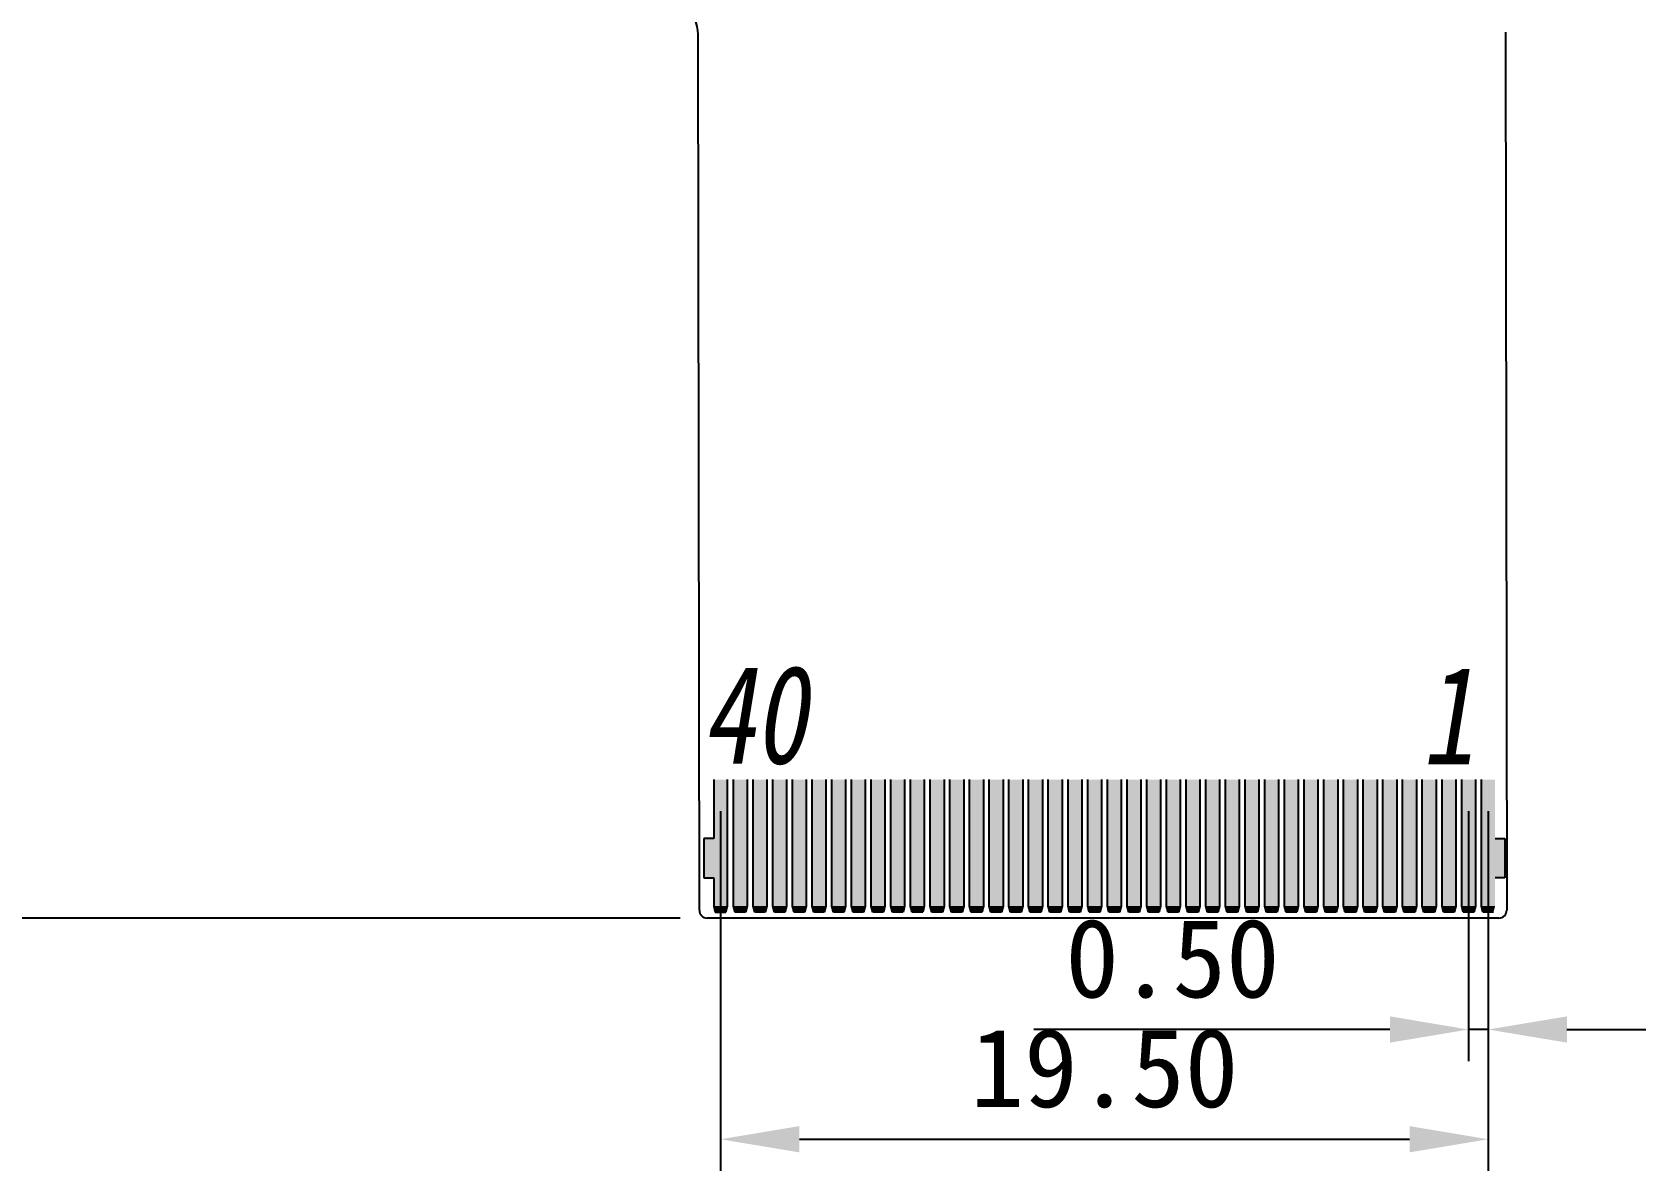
# Model space of a CAD drawing. Header units: millimetres. Extents: x 3346 to 4468, y 1053 to 1397.
# Drawn here: x 4298.43 to 4339.41, y 1179.66 to 1208.58 of the extents above; entities that cross this region are included whole.
import ezdxf
from ezdxf.enums import TextEntityAlignment as Align

# ---------------------------------------------------------------- set-up
doc = ezdxf.new("R2010")
doc.units = ezdxf.units.MM
doc.layers.add('BL', color=7, linetype='Continuous')
doc.layers.add('L1', color=2, linetype='Continuous')
doc.styles.add('宋', font='')
doc.styles.add('宋体', font='')
doc.styles.get('宋').set_extended_font_data('SimSun')
doc.styles.get('宋体').set_extended_font_data('SimSun')
doc.dimstyles.new('zengy', dxfattribs={"dimscale": 4, "dimtxt": 0.5, "dimasz": 0.5, "dimexe": 0.2, "dimexo": 0.2, "dimgap": 0.2, "dimtad": 1, "dimzin": 0, "dimdsep": 46, "dimtxsty": '宋体', "dimcen": 0.141421, "dimadec": 3, "dimazin": 0, "dimtfac": 1, "dimtmove": 0, "dimatfit": 3, "dimfxl": 0.2, "dimtolj": 1, "dimtzin": 0, "dimarcsym": 0})

# ---------------------------------------------------------------- blocks, each defined once
blk = doc.blocks.new('ROUND_3')
blk.add_lwpolyline([(0, 0, 1), (0, 0, 1)], format="xyb", close=True)
blk = doc.blocks.new('*D106')
at = {"layer": 'BL', "color": 0, "lineweight": -2, "ltscale": 5, "transparency": 16777216}
for p, q in [((4315.911, 1188.795), (4315.911, 1179.656)), ((4335.411, 1188.795), (4335.411, 1179.656)), ((4317.911, 1180.456), (4333.411, 1180.456))]:
    blk.add_line(p, q, dxfattribs=at)
at = {"layer": 'BL', "color": 0, "ltscale": 5, "transparency": 16777216}
for points in [[(4317.911, 1180.79), (4317.911, 1180.123), (4315.911, 1180.456)], [(4333.411, 1180.79), (4333.411, 1180.123), (4335.411, 1180.456)]]:
    blk.add_solid(points, dxfattribs=at)
at = {"layer": 'Defpoints', "color": 0, "ltscale": 5, "transparency": 16777216}
for p in [(4315.911, 1189.595), (4335.411, 1189.595), (4335.411, 1180.456)]:
    blk.add_point(p, dxfattribs=at)
at = {"layer": 'BL', "color": 0, "ltscale": 5, "transparency": 16777216, "insert": (4325.661, 1182.256), "char_height": 2, "attachment_point": 5, "style": '宋体'}
blk.add_mtext('\\A1;19.50', dxfattribs=at)
blk = doc.blocks.new('*D107')
at = {"layer": 'BL', "color": 0, "lineweight": -2, "ltscale": 5, "transparency": 16777216}
for p, q in [((4334.911, 1188.795), (4334.911, 1182.444)), ((4335.411, 1188.795), (4335.411, 1182.444)), ((4332.911, 1183.244), (4323.87, 1183.244)), ((4335.411, 1183.244), (4334.911, 1183.244)), ((4337.411, 1183.244), (4339.411, 1183.244))]:
    blk.add_line(p, q, dxfattribs=at)
at = {"layer": 'BL', "color": 0, "ltscale": 5, "transparency": 16777216}
for points in [[(4332.911, 1183.578), (4332.911, 1182.911), (4334.911, 1183.244)], [(4337.411, 1183.578), (4337.411, 1182.911), (4335.411, 1183.244)]]:
    blk.add_solid(points, dxfattribs=at)
at = {"layer": 'Defpoints', "color": 0, "ltscale": 5, "transparency": 16777216}
for p in [(4334.911, 1189.595), (4335.411, 1189.595), (4334.911, 1183.244)]:
    blk.add_point(p, dxfattribs=at)
at = {"layer": 'BL', "color": 0, "ltscale": 5, "transparency": 16777216, "insert": (4327.39, 1185.044), "char_height": 2, "attachment_point": 5, "style": '宋体'}
blk.add_mtext('\\A1;0.50', dxfattribs=at)
blk = doc.blocks.new('*D146')
at = {"layer": 'BL', "color": 0, "lineweight": -2, "ltscale": 5, "transparency": 16777216}
for p, q in [((4312.283, 1223.083), (4264.862, 1223.083)), ((4265.662, 1188.077), (4265.662, 1221.083)), ((4314.887, 1186.077), (4264.862, 1186.077))]:
    blk.add_line(p, q, dxfattribs=at)
at = {"layer": 'BL', "color": 0, "ltscale": 5, "transparency": 16777216}
for points in [[(4265.329, 1221.083), (4265.995, 1221.083), (4265.662, 1223.083)], [(4265.329, 1188.077), (4265.995, 1188.077), (4265.662, 1186.077)]]:
    blk.add_solid(points, dxfattribs=at)
at = {"layer": 'Defpoints', "color": 0, "ltscale": 5, "transparency": 16777216}
for p in [(4265.662, 1223.083), (4313.083, 1223.083), (4315.687, 1186.077)]:
    blk.add_point(p, dxfattribs=at)
at = {"layer": 'BL', "color": 0, "ltscale": 5, "transparency": 16777216, "insert": (4263.784, 1204.58), "char_height": 2, "attachment_point": 5, "rotation": 90, "style": '宋体'}
blk.add_mtext('\\A1;37.00%%P0.5', dxfattribs=at)

msp = doc.modelspace()

# ---------------------------------------------------------------- linework, layer by layer
at = {"color": 30}
for p, q in [((4315.3715, 1186.2774), (4315.3374, 1208.5253)), ((4335.8474, 1208.5823), (4335.8816, 1186.278)), ((4335.6816, 1186.0774), (4315.5715, 1186.0774))]:
    msp.add_line(p, q, dxfattribs=at)
for centre, radius, start, end in [((4314.3374, 1208.5225), 1, 0.15928, 90.15928), ((4315.5715, 1186.2774), 0.2, 180.15928, 270), ((4335.6816, 1186.2774), 0.2, 270, 0.15928)]:
    msp.add_arc(centre, radius, start, end, dxfattribs=at)
at = {"layer": 'L1'}
for points in [[(4315.7358, 1189.5948), (4315.7358, 1188.0993)], [(4316.0858, 1186.3792), (4316.0858, 1189.5948)], [(4316.2359, 1186.3792), (4316.2359, 1189.5948)], [(4316.5859, 1189.5948), (4316.5859, 1186.3792)], [(4316.7358, 1186.3792), (4316.7358, 1189.5948)], [(4317.0858, 1189.5948), (4317.0858, 1186.3792)], [(4317.2359, 1186.3792), (4317.2359, 1189.5948)], [(4317.5859, 1189.5948), (4317.5859, 1186.3792)], [(4317.7358, 1186.3792), (4317.7358, 1189.5948)], [(4318.0858, 1189.5948), (4318.0858, 1186.3792)], [(4318.2359, 1186.3792), (4318.2359, 1189.5948)], [(4318.5859, 1189.5948), (4318.5859, 1186.3792)], [(4318.7358, 1186.3792), (4318.7358, 1189.5948)], [(4319.0858, 1189.5948), (4319.0858, 1186.3792)], [(4319.2359, 1186.3792), (4319.2359, 1189.5948)], [(4319.5859, 1189.5948), (4319.5859, 1186.3792)], [(4319.7358, 1186.3792), (4319.7358, 1189.5948)], [(4320.0858, 1189.5948), (4320.0858, 1186.3792)], [(4320.2359, 1186.3792), (4320.2359, 1189.5948)], [(4320.5859, 1189.5948), (4320.5859, 1186.3792)], [(4320.7358, 1186.3792), (4320.7358, 1189.5948)], [(4321.0858, 1189.5948), (4321.0858, 1186.3792)], [(4321.2359, 1186.3792), (4321.2359, 1189.5948)], [(4321.5859, 1189.5948), (4321.5859, 1186.3792)], [(4321.7358, 1186.3792), (4321.7358, 1189.5948)], [(4322.0858, 1189.5948), (4322.0858, 1186.3792)], [(4322.2359, 1186.3792), (4322.2359, 1189.5948)], [(4322.5859, 1189.5948), (4322.5859, 1186.3792)], [(4322.7358, 1186.3792), (4322.7358, 1189.5948)], [(4323.0858, 1189.5948), (4323.0858, 1186.3792)], [(4323.2359, 1186.3792), (4323.2359, 1189.5948)], [(4323.5859, 1189.5948), (4323.5859, 1186.3792)], [(4323.7358, 1186.3792), (4323.7358, 1189.5948)], [(4324.0858, 1189.5948), (4324.0858, 1186.3792)], [(4324.2359, 1186.3792), (4324.2359, 1189.5948)], [(4324.5859, 1189.5948), (4324.5859, 1186.3792)], [(4324.7358, 1186.3792), (4324.7358, 1189.5948)], [(4325.0858, 1189.5948), (4325.0858, 1186.3792)], [(4325.2359, 1186.3792), (4325.2359, 1189.5948)], [(4325.5859, 1189.5948), (4325.5859, 1186.3792)], [(4325.7358, 1186.3792), (4325.7358, 1189.5948)], [(4326.0858, 1189.5948), (4326.0858, 1186.3792)], [(4326.2359, 1186.3792), (4326.2359, 1189.5948)], [(4326.5859, 1189.5948), (4326.5859, 1186.3792)], [(4326.7358, 1186.3792), (4326.7358, 1189.5948)], [(4327.0858, 1189.5948), (4327.0858, 1186.3792)], [(4327.2359, 1186.3792), (4327.2359, 1189.5948)], [(4327.5859, 1189.5948), (4327.5859, 1186.3792)], [(4327.7358, 1186.3792), (4327.7358, 1189.5948)], [(4328.0858, 1189.5948), (4328.0858, 1186.3792)], [(4328.2359, 1186.3792), (4328.2359, 1189.5948)], [(4328.5859, 1189.5948), (4328.5859, 1186.3792)], [(4328.7358, 1186.3792), (4328.7358, 1189.5948)], [(4329.0858, 1189.5948), (4329.0858, 1186.3792)], [(4329.2359, 1186.3792), (4329.2359, 1189.5948)], [(4329.5859, 1189.5948), (4329.5859, 1186.3792)], [(4329.7358, 1186.3792), (4329.7358, 1189.5948)], [(4330.0858, 1189.5948), (4330.0858, 1186.3792)], [(4330.2359, 1186.3792), (4330.2359, 1189.5948)], [(4330.5859, 1189.5948), (4330.5859, 1186.3792)], [(4330.7358, 1186.3792), (4330.7358, 1189.5948)], [(4331.0858, 1189.5948), (4331.0858, 1186.3792)], [(4331.2359, 1186.3792), (4331.2359, 1189.5948)], [(4331.5859, 1189.5948), (4331.5859, 1186.3792)], [(4331.7358, 1186.3792), (4331.7358, 1189.5948)], [(4332.0858, 1189.5948), (4332.0858, 1186.3792)], [(4332.2359, 1186.3792), (4332.2359, 1189.5948)], [(4332.5859, 1189.5948), (4332.5859, 1186.3792)], [(4332.7358, 1186.3792), (4332.7358, 1189.5948)], [(4333.0858, 1189.5948), (4333.0858, 1186.3792)], [(4333.2359, 1186.3792), (4333.2359, 1189.5948)], [(4333.5859, 1189.5948), (4333.5859, 1186.3792)], [(4333.7358, 1186.3792), (4333.7358, 1189.5948)], [(4334.0858, 1189.5948), (4334.0858, 1186.3792)], [(4334.2359, 1186.3792), (4334.2359, 1189.5948)], [(4334.5859, 1189.5948), (4334.5859, 1186.3792)], [(4334.736, 1186.3792), (4334.736, 1189.5948)], [(4335.0858, 1189.5948), (4335.0858, 1186.3792)], [(4335.2359, 1186.3792), (4335.2359, 1189.5948)], [(4315.7358, 1188.0993), (4315.4859, 1188.0993)], [(4315.4859, 1188.0993), (4315.4859, 1187.0993)], [(4335.5859, 1188.0993), (4335.8358, 1188.0993)], [(4335.8358, 1188.0993), (4335.8358, 1187.0993)], [(4315.4859, 1187.0993), (4315.7358, 1187.0993)], [(4315.7358, 1187.0993), (4315.7358, 1186.3792)], [(4335.8358, 1187.0993), (4335.5859, 1187.0993)], [(4315.7358, 1186.3792), (4315.7767, 1186.2276)], [(4315.7767, 1186.2276), (4316.0449, 1186.2276)], [(4316.0449, 1186.2276), (4316.0858, 1186.3792)], [(4316.2768, 1186.2276), (4316.2359, 1186.3792)], [(4316.5451, 1186.2276), (4316.2768, 1186.2276)], [(4316.5859, 1186.3792), (4316.5451, 1186.2276)], [(4316.7767, 1186.2276), (4316.7358, 1186.3792)], [(4317.0449, 1186.2276), (4316.7767, 1186.2276)], [(4317.0858, 1186.3792), (4317.0449, 1186.2276)], [(4317.2768, 1186.2276), (4317.2359, 1186.3792)], [(4317.545, 1186.2276), (4317.2768, 1186.2276)], [(4317.5859, 1186.3792), (4317.545, 1186.2276)], [(4317.7767, 1186.2276), (4317.7358, 1186.3792)], [(4318.0449, 1186.2276), (4317.7767, 1186.2276)], [(4318.0858, 1186.3792), (4318.0449, 1186.2276)], [(4318.2768, 1186.2276), (4318.2359, 1186.3792)], [(4318.545, 1186.2276), (4318.2768, 1186.2276)], [(4318.5859, 1186.3792), (4318.545, 1186.2276)], [(4318.7767, 1186.2276), (4318.7358, 1186.3792)], [(4319.0449, 1186.2276), (4318.7767, 1186.2276)], [(4319.0858, 1186.3792), (4319.0449, 1186.2276)], [(4319.2768, 1186.2276), (4319.2359, 1186.3792)], [(4319.545, 1186.2276), (4319.2768, 1186.2276)], [(4319.5859, 1186.3792), (4319.545, 1186.2276)], [(4319.7767, 1186.2276), (4319.7358, 1186.3792)], [(4320.0449, 1186.2276), (4319.7767, 1186.2276)], [(4320.0858, 1186.3792), (4320.0449, 1186.2276)], [(4320.2768, 1186.2276), (4320.2359, 1186.3792)], [(4320.545, 1186.2276), (4320.2768, 1186.2276)], [(4320.5859, 1186.3792), (4320.545, 1186.2276)], [(4320.7767, 1186.2276), (4320.7358, 1186.3792)], [(4321.0449, 1186.2276), (4320.7767, 1186.2276)], [(4321.0858, 1186.3792), (4321.0449, 1186.2276)], [(4321.2768, 1186.2276), (4321.2359, 1186.3792)], [(4321.545, 1186.2276), (4321.2768, 1186.2276)], [(4321.5859, 1186.3792), (4321.545, 1186.2276)], [(4321.7767, 1186.2276), (4321.7358, 1186.3792)], [(4322.0452, 1186.2276), (4321.7767, 1186.2276)], [(4322.0858, 1186.3792), (4322.0452, 1186.2276)], [(4322.2768, 1186.2276), (4322.2359, 1186.3792)], [(4322.545, 1186.2276), (4322.2768, 1186.2276)], [(4322.5859, 1186.3792), (4322.545, 1186.2276)], [(4322.7767, 1186.2276), (4322.7358, 1186.3792)], [(4323.0452, 1186.2276), (4322.7767, 1186.2276)], [(4323.0858, 1186.3792), (4323.0452, 1186.2276)], [(4323.2768, 1186.2276), (4323.2359, 1186.3792)], [(4323.545, 1186.2276), (4323.2768, 1186.2276)], [(4323.5859, 1186.3792), (4323.545, 1186.2276)], [(4323.7767, 1186.2276), (4323.7358, 1186.3792)], [(4324.0452, 1186.2276), (4323.7767, 1186.2276)], [(4324.0858, 1186.3792), (4324.0452, 1186.2276)], [(4324.2768, 1186.2276), (4324.2359, 1186.3792)], [(4324.545, 1186.2276), (4324.2768, 1186.2276)], [(4324.5859, 1186.3792), (4324.545, 1186.2276)], [(4324.7767, 1186.2276), (4324.7358, 1186.3792)], [(4325.0452, 1186.2276), (4324.7767, 1186.2276)], [(4325.0858, 1186.3792), (4325.0452, 1186.2276)], [(4325.2768, 1186.2276), (4325.2359, 1186.3792)], [(4325.545, 1186.2276), (4325.2768, 1186.2276)], [(4325.5859, 1186.3792), (4325.545, 1186.2276)], [(4325.7767, 1186.2276), (4325.7358, 1186.3792)], [(4326.0452, 1186.2276), (4325.7767, 1186.2276)], [(4326.0858, 1186.3792), (4326.0452, 1186.2276)], [(4326.2768, 1186.2276), (4326.2359, 1186.3792)], [(4326.545, 1186.2276), (4326.2768, 1186.2276)], [(4326.5859, 1186.3792), (4326.545, 1186.2276)], [(4326.7767, 1186.2276), (4326.7358, 1186.3792)], [(4327.0452, 1186.2276), (4326.7767, 1186.2276)], [(4327.0858, 1186.3792), (4327.0452, 1186.2276)], [(4327.2768, 1186.2276), (4327.2359, 1186.3792)], [(4327.545, 1186.2276), (4327.2768, 1186.2276)], [(4327.5859, 1186.3792), (4327.545, 1186.2276)], [(4327.7767, 1186.2276), (4327.7358, 1186.3792)], [(4328.0452, 1186.2276), (4327.7767, 1186.2276)], [(4328.0858, 1186.3792), (4328.0452, 1186.2276)], [(4328.2768, 1186.2276), (4328.2359, 1186.3792)], [(4328.545, 1186.2276), (4328.2768, 1186.2276)], [(4328.5859, 1186.3792), (4328.545, 1186.2276)], [(4328.7767, 1186.2276), (4328.7358, 1186.3792)], [(4329.0452, 1186.2276), (4328.7767, 1186.2276)], [(4329.0858, 1186.3792), (4329.0452, 1186.2276)], [(4329.2768, 1186.2276), (4329.2359, 1186.3792)], [(4329.545, 1186.2276), (4329.2768, 1186.2276)], [(4329.5859, 1186.3792), (4329.545, 1186.2276)], [(4329.7767, 1186.2276), (4329.7358, 1186.3792)], [(4330.0452, 1186.2276), (4329.7767, 1186.2276)], [(4330.0858, 1186.3792), (4330.0452, 1186.2276)], [(4330.2768, 1186.2276), (4330.2359, 1186.3792)], [(4330.545, 1186.2276), (4330.2768, 1186.2276)], [(4330.5859, 1186.3792), (4330.545, 1186.2276)], [(4330.7767, 1186.2276), (4330.7358, 1186.3792)], [(4331.0451, 1186.2276), (4330.7767, 1186.2276)], [(4331.0858, 1186.3792), (4331.0451, 1186.2276)], [(4331.2768, 1186.2276), (4331.2359, 1186.3792)], [(4331.545, 1186.2276), (4331.2768, 1186.2276)], [(4331.5859, 1186.3792), (4331.545, 1186.2276)], [(4331.7767, 1186.2276), (4331.7358, 1186.3792)], [(4332.0451, 1186.2276), (4331.7767, 1186.2276)], [(4332.0858, 1186.3792), (4332.0451, 1186.2276)], [(4332.2768, 1186.2276), (4332.2359, 1186.3792)], [(4332.545, 1186.2276), (4332.2768, 1186.2276)], [(4332.5859, 1186.3792), (4332.545, 1186.2276)], [(4332.7767, 1186.2276), (4332.7358, 1186.3792)], [(4333.0451, 1186.2276), (4332.7767, 1186.2276)], [(4333.0858, 1186.3792), (4333.0451, 1186.2276)], [(4333.2768, 1186.2276), (4333.2359, 1186.3792)], [(4333.545, 1186.2276), (4333.2768, 1186.2276)], [(4333.5859, 1186.3792), (4333.545, 1186.2276)], [(4333.7767, 1186.2276), (4333.7358, 1186.3792)], [(4334.0451, 1186.2276), (4333.7767, 1186.2276)], [(4334.0858, 1186.3792), (4334.0451, 1186.2276)], [(4334.2768, 1186.2276), (4334.2359, 1186.3792)], [(4334.545, 1186.2276), (4334.2768, 1186.2276)], [(4334.5859, 1186.3792), (4334.545, 1186.2276)], [(4334.7767, 1186.2276), (4334.736, 1186.3792)], [(4335.0451, 1186.2276), (4334.7767, 1186.2276)], [(4335.0858, 1186.3792), (4335.0451, 1186.2276)], [(4335.2768, 1186.2276), (4335.2359, 1186.3792)], [(4335.545, 1186.2276), (4335.2768, 1186.2276)]]:
    msp.add_lwpolyline(points, dxfattribs=at)
for points in [[(4315.7361, 1188.0993), (4315.7361, 1189.5948), (4316.0858, 1188.0993), (4316.0858, 1189.5948)], [(4316.2359, 1186.3792), (4316.236, 1189.5948), (4316.5859, 1186.3792), (4316.5859, 1189.5948)], [(4316.7361, 1186.3792), (4316.7361, 1189.5948), (4317.0858, 1186.3792), (4317.0858, 1189.5948)], [(4317.2359, 1186.3792), (4317.2359, 1189.5948), (4317.5859, 1186.3792), (4317.5859, 1189.5948)], [(4317.7361, 1186.3792), (4317.7361, 1189.5948), (4318.0858, 1186.3792), (4318.0858, 1189.5948)], [(4318.2359, 1186.3792), (4318.2359, 1189.5948), (4318.5859, 1186.3792), (4318.5859, 1189.5948)], [(4318.7361, 1186.3792), (4318.7361, 1189.5948), (4319.0858, 1186.3792), (4319.0858, 1189.5948)], [(4319.2359, 1186.3792), (4319.2359, 1189.5948), (4319.5859, 1186.3792), (4319.5859, 1189.5948)], [(4319.7361, 1186.3792), (4319.7361, 1189.5948), (4320.0858, 1186.3792), (4320.0858, 1189.5948)], [(4320.2359, 1186.3792), (4320.2359, 1189.5948), (4320.5859, 1186.3792), (4320.5859, 1189.5948)], [(4320.7361, 1186.3792), (4320.7361, 1189.5948), (4321.0858, 1186.3792), (4321.0858, 1189.5948)], [(4321.2359, 1186.3792), (4321.2359, 1189.5948), (4321.5859, 1186.3792), (4321.5859, 1189.5948)], [(4321.736, 1186.3792), (4321.7361, 1189.5948), (4322.0858, 1186.3792), (4322.0858, 1189.5948)], [(4322.2359, 1186.3792), (4322.2359, 1189.5948), (4322.5859, 1186.3792), (4322.5859, 1189.5948)], [(4322.736, 1186.3792), (4322.7361, 1189.5948), (4323.0858, 1186.3792), (4323.0858, 1189.5948)], [(4323.2359, 1186.3792), (4323.2359, 1189.5948), (4323.5859, 1186.3792), (4323.5859, 1189.5948)], [(4323.736, 1186.3792), (4323.7361, 1189.5948), (4324.0858, 1186.3792), (4324.0858, 1189.5948)], [(4324.2359, 1186.3792), (4324.2359, 1189.5948), (4324.5859, 1186.3792), (4324.5859, 1189.5948)], [(4324.736, 1186.3792), (4324.7361, 1189.5948), (4325.0858, 1186.3792), (4325.0858, 1189.5948)], [(4325.2359, 1186.3792), (4325.2359, 1189.5948), (4325.5859, 1186.3792), (4325.5859, 1189.5948)], [(4325.736, 1186.3792), (4325.7361, 1189.5948), (4326.0858, 1186.3792), (4326.0858, 1189.5948)], [(4326.2359, 1186.3792), (4326.2359, 1189.5948), (4326.5859, 1186.3792), (4326.5859, 1189.5948)], [(4326.736, 1186.3792), (4326.7361, 1189.5948), (4327.0858, 1186.3792), (4327.0858, 1189.5948)], [(4327.2359, 1186.3792), (4327.2359, 1189.5948), (4327.5859, 1186.3792), (4327.5859, 1189.5948)], [(4327.736, 1186.3792), (4327.7361, 1189.5948), (4328.0858, 1186.3792), (4328.0858, 1189.5948)], [(4328.2359, 1186.3792), (4328.2359, 1189.5948), (4328.5859, 1186.3792), (4328.5859, 1189.5948)], [(4328.736, 1186.3792), (4328.7361, 1189.5948), (4329.0858, 1186.3792), (4329.0858, 1189.5948)], [(4329.2359, 1186.3792), (4329.2359, 1189.5948), (4329.5859, 1186.3792), (4329.5859, 1189.5948)], [(4329.736, 1186.3792), (4329.7361, 1189.5948), (4330.0858, 1186.3792), (4330.0858, 1189.5948)], [(4330.2359, 1186.3792), (4330.2359, 1189.5948), (4330.5859, 1186.3792), (4330.5859, 1189.5948)], [(4330.736, 1186.3792), (4330.736, 1189.5948), (4331.0858, 1186.3792), (4331.0858, 1189.5948)], [(4331.2359, 1186.3792), (4331.2359, 1189.5948), (4331.5859, 1186.3792), (4331.5859, 1189.5948)], [(4331.736, 1186.3792), (4331.736, 1189.5948), (4332.0858, 1186.3792), (4332.0858, 1189.5948)], [(4332.2359, 1186.3792), (4332.2359, 1189.5948), (4332.5859, 1186.3792), (4332.5859, 1189.5948)], [(4332.736, 1186.3792), (4332.736, 1189.5948), (4333.0858, 1186.3792), (4333.0858, 1189.5948)], [(4333.2359, 1186.3792), (4333.2359, 1189.5948), (4333.5859, 1186.3792), (4333.5859, 1189.5948)], [(4333.736, 1186.3792), (4333.736, 1189.5948), (4334.0858, 1186.3792), (4334.0858, 1189.5948)], [(4334.2359, 1186.3792), (4334.2359, 1189.5948), (4334.5859, 1186.3792), (4334.5859, 1189.5948)], [(4334.736, 1186.3792), (4334.736, 1189.5948), (4335.0858, 1186.3792), (4335.0858, 1189.5948)], [(4335.2359, 1188.099), (4335.2359, 1189.5948), (4335.5859, 1188.099), (4335.5859, 1189.5948)], [(4315.4859, 1187.0993), (4315.4859, 1188.099), (4316.0858, 1187.0993), (4316.0858, 1188.099)], [(4315.7358, 1188.099), (4315.7361, 1188.0993), (4316.0858, 1188.099), (4316.0858, 1188.0993)], [(4335.2359, 1187.0993), (4335.2359, 1188.099), (4335.8358, 1187.0993), (4335.8358, 1188.099)], [(4335.2359, 1188.099), (4335.2359, 1188.099), (4335.8358, 1188.099), (4335.5859, 1188.099)], [(4315.7361, 1186.3792), (4315.736, 1187.0993), (4316.0858, 1186.3792), (4316.0858, 1187.0993)], [(4335.2359, 1186.3792), (4335.2359, 1187.0993), (4335.5859, 1186.3792), (4335.5859, 1187.0993)], [(4335.2359, 1187.0993), (4335.2359, 1187.0993), (4335.5859, 1187.0993), (4335.8358, 1187.0993)], [(4315.7767, 1186.2276), (4315.7361, 1186.3792), (4316.0449, 1186.2276), (4316.0858, 1186.3792)], [(4316.2768, 1186.2276), (4316.2359, 1186.3792), (4316.545, 1186.2276), (4316.5859, 1186.3792)], [(4316.7767, 1186.2276), (4316.7361, 1186.3792), (4317.0449, 1186.2276), (4317.0858, 1186.3792)], [(4317.2768, 1186.2276), (4317.2359, 1186.3792), (4317.545, 1186.2276), (4317.5859, 1186.3792)], [(4317.7767, 1186.2276), (4317.7361, 1186.3792), (4318.0449, 1186.2276), (4318.0858, 1186.3792)], [(4318.2768, 1186.2276), (4318.2359, 1186.3792), (4318.545, 1186.2276), (4318.5859, 1186.3792)], [(4318.7767, 1186.2276), (4318.7361, 1186.3792), (4319.0449, 1186.2276), (4319.0858, 1186.3792)], [(4319.2768, 1186.2276), (4319.2359, 1186.3792), (4319.545, 1186.2276), (4319.5859, 1186.3792)], [(4319.7767, 1186.2276), (4319.7361, 1186.3792), (4320.0449, 1186.2276), (4320.0858, 1186.3792)], [(4320.2768, 1186.2276), (4320.2359, 1186.3792), (4320.545, 1186.2276), (4320.5859, 1186.3792)], [(4320.7767, 1186.2276), (4320.7361, 1186.3792), (4321.0449, 1186.2276), (4321.0858, 1186.3792)], [(4321.2768, 1186.2276), (4321.2359, 1186.3792), (4321.545, 1186.2276), (4321.5859, 1186.3792)], [(4321.7767, 1186.2276), (4321.7361, 1186.3792), (4322.0449, 1186.2276), (4322.0858, 1186.3792)], [(4322.2768, 1186.2276), (4322.2359, 1186.3792), (4322.545, 1186.2276), (4322.5859, 1186.3792)], [(4322.7767, 1186.2276), (4322.736, 1186.3792), (4323.0449, 1186.2276), (4323.0858, 1186.3792)], [(4323.2768, 1186.2276), (4323.2359, 1186.3792), (4323.545, 1186.2276), (4323.5859, 1186.3792)], [(4323.7767, 1186.2276), (4323.736, 1186.3792), (4324.0449, 1186.2276), (4324.0858, 1186.3792)], [(4324.2768, 1186.2276), (4324.2359, 1186.3792), (4324.545, 1186.2276), (4324.5859, 1186.3792)], [(4324.7767, 1186.2276), (4324.736, 1186.3792), (4325.0449, 1186.2276), (4325.0858, 1186.3792)], [(4325.2768, 1186.2276), (4325.2359, 1186.3792), (4325.545, 1186.2276), (4325.5859, 1186.3792)], [(4325.7767, 1186.2276), (4325.736, 1186.3792), (4326.0449, 1186.2276), (4326.0858, 1186.3792)], [(4326.2768, 1186.2276), (4326.2359, 1186.3792), (4326.545, 1186.2276), (4326.5859, 1186.3792)], [(4326.7767, 1186.2276), (4326.736, 1186.3792), (4327.0449, 1186.2276), (4327.0858, 1186.3792)], [(4327.2768, 1186.2276), (4327.2359, 1186.3792), (4327.545, 1186.2276), (4327.5859, 1186.3792)], [(4327.7767, 1186.2276), (4327.736, 1186.3792), (4328.0449, 1186.2276), (4328.0858, 1186.3792)], [(4328.2768, 1186.2276), (4328.2359, 1186.3792), (4328.545, 1186.2276), (4328.5859, 1186.3792)], [(4328.7767, 1186.2276), (4328.736, 1186.3792), (4329.0449, 1186.2276), (4329.0858, 1186.3792)], [(4329.2768, 1186.2276), (4329.2359, 1186.3792), (4329.545, 1186.2276), (4329.5859, 1186.3792)], [(4329.7767, 1186.2276), (4329.736, 1186.3792), (4330.0449, 1186.2276), (4330.0858, 1186.3792)], [(4330.2768, 1186.2276), (4330.2359, 1186.3792), (4330.545, 1186.2276), (4330.5859, 1186.3792)], [(4330.7769, 1186.2276), (4330.736, 1186.3792), (4331.0449, 1186.2276), (4331.0858, 1186.3792)], [(4331.2768, 1186.2276), (4331.2359, 1186.3792), (4331.545, 1186.2276), (4331.5859, 1186.3792)], [(4331.7769, 1186.2276), (4331.736, 1186.3792), (4332.0449, 1186.2276), (4332.0858, 1186.3792)], [(4332.2768, 1186.2276), (4332.2359, 1186.3792), (4332.545, 1186.2276), (4332.5859, 1186.3792)], [(4332.7769, 1186.2276), (4332.736, 1186.3792), (4333.0449, 1186.2276), (4333.0858, 1186.3792)], [(4333.2768, 1186.2276), (4333.2359, 1186.3792), (4333.545, 1186.2276), (4333.5859, 1186.3792)], [(4333.7769, 1186.2276), (4333.736, 1186.3792), (4334.0449, 1186.2276), (4334.0858, 1186.3792)], [(4334.2768, 1186.2276), (4334.2359, 1186.3792), (4334.545, 1186.2276), (4334.5859, 1186.3792)], [(4334.7769, 1186.2276), (4334.736, 1186.3792), (4335.0449, 1186.2276), (4335.0858, 1186.3792)], [(4335.2768, 1186.2276), (4335.2359, 1186.3792), (4335.545, 1186.2276), (4335.5859, 1186.3792)]]:
    msp.add_solid(points, dxfattribs=at)

# ---------------------------------------------------------------- block references
for p in [(4315.4859, 1188.0993), (4315.7358, 1188.0993), (4335.8358, 1188.0993), (4315.4859, 1187.0993), (4315.7358, 1187.0993), (4315.7358, 1187.0993), (4335.8358, 1187.0993), (4315.7358, 1186.3792), (4315.7767, 1186.2276), (4316.0449, 1186.2276), (4316.0858, 1186.3792), (4316.2359, 1186.3792), (4316.2359, 1186.3792), (4316.2768, 1186.2276), (4316.5451, 1186.2276), (4316.5859, 1186.3792), (4316.7358, 1186.3792), (4316.7358, 1186.3792), (4316.7767, 1186.2276), (4317.0449, 1186.2276), (4317.0858, 1186.3792), (4317.2359, 1186.3792), (4317.2359, 1186.3792), (4317.2768, 1186.2276), (4317.545, 1186.2276), (4317.5859, 1186.3792), (4317.7358, 1186.3792), (4317.7358, 1186.3792), (4317.7767, 1186.2276), (4318.0449, 1186.2276), (4318.0858, 1186.3792), (4318.2359, 1186.3792), (4318.2359, 1186.3792), (4318.2768, 1186.2276), (4318.545, 1186.2276), (4318.5859, 1186.3792), (4318.7358, 1186.3792), (4318.7358, 1186.3792), (4318.7767, 1186.2276), (4319.0449, 1186.2276), (4319.0858, 1186.3792), (4319.2359, 1186.3792), (4319.2359, 1186.3792), (4319.2768, 1186.2276), (4319.545, 1186.2276), (4319.5859, 1186.3792), (4319.7358, 1186.3792), (4319.7358, 1186.3792), (4319.7767, 1186.2276), (4320.0449, 1186.2276), (4320.0858, 1186.3792), (4320.2359, 1186.3792), (4320.2359, 1186.3792), (4320.2768, 1186.2276), (4320.545, 1186.2276), (4320.5859, 1186.3792), (4320.7358, 1186.3792), (4320.7358, 1186.3792), (4320.7767, 1186.2276), (4321.0449, 1186.2276), (4321.0858, 1186.3792), (4321.2359, 1186.3792), (4321.2359, 1186.3792), (4321.2768, 1186.2276), (4321.545, 1186.2276), (4321.5859, 1186.3792), (4321.7358, 1186.3792), (4321.7358, 1186.3792), (4321.7767, 1186.2276), (4322.0452, 1186.2276), (4322.0858, 1186.3792), (4322.2359, 1186.3792), (4322.2359, 1186.3792), (4322.2768, 1186.2276), (4322.545, 1186.2276), (4322.5859, 1186.3792), (4322.7358, 1186.3792), (4322.7358, 1186.3792), (4322.7767, 1186.2276), (4323.0452, 1186.2276), (4323.0858, 1186.3792), (4323.2359, 1186.3792), (4323.2359, 1186.3792), (4323.2768, 1186.2276), (4323.545, 1186.2276), (4323.5859, 1186.3792), (4323.7358, 1186.3792), (4323.7358, 1186.3792), (4323.7767, 1186.2276), (4324.0452, 1186.2276), (4324.0858, 1186.3792), (4324.2359, 1186.3792), (4324.2359, 1186.3792), (4324.2768, 1186.2276), (4324.545, 1186.2276), (4324.5859, 1186.3792), (4324.7358, 1186.3792), (4324.7358, 1186.3792), (4324.7767, 1186.2276), (4325.0452, 1186.2276), (4325.0858, 1186.3792), (4325.2359, 1186.3792), (4325.2359, 1186.3792), (4325.2768, 1186.2276), (4325.545, 1186.2276), (4325.5859, 1186.3792), (4325.7358, 1186.3792), (4325.7358, 1186.3792), (4325.7767, 1186.2276), (4326.0452, 1186.2276), (4326.0858, 1186.3792), (4326.2359, 1186.3792), (4326.2359, 1186.3792), (4326.2768, 1186.2276), (4326.545, 1186.2276), (4326.5859, 1186.3792), (4326.7358, 1186.3792), (4326.7358, 1186.3792), (4326.7767, 1186.2276), (4327.0452, 1186.2276), (4327.0858, 1186.3792), (4327.2359, 1186.3792), (4327.2359, 1186.3792), (4327.2768, 1186.2276), (4327.545, 1186.2276), (4327.5859, 1186.3792), (4327.7358, 1186.3792), (4327.7358, 1186.3792), (4327.7767, 1186.2276), (4328.0452, 1186.2276), (4328.0858, 1186.3792), (4328.2359, 1186.3792), (4328.2359, 1186.3792), (4328.2768, 1186.2276), (4328.545, 1186.2276), (4328.5859, 1186.3792), (4328.7358, 1186.3792), (4328.7358, 1186.3792), (4328.7767, 1186.2276), (4329.0452, 1186.2276), (4329.0858, 1186.3792), (4329.2359, 1186.3792), (4329.2359, 1186.3792), (4329.2768, 1186.2276), (4329.545, 1186.2276), (4329.5859, 1186.3792), (4329.7358, 1186.3792), (4329.7358, 1186.3792), (4329.7767, 1186.2276), (4330.0452, 1186.2276), (4330.0858, 1186.3792), (4330.2359, 1186.3792), (4330.2359, 1186.3792), (4330.2768, 1186.2276), (4330.545, 1186.2276), (4330.5859, 1186.3792), (4330.7358, 1186.3792), (4330.7358, 1186.3792), (4330.7767, 1186.2276), (4331.0451, 1186.2276), (4331.0858, 1186.3792), (4331.2359, 1186.3792), (4331.2359, 1186.3792), (4331.2768, 1186.2276), (4331.545, 1186.2276), (4331.5859, 1186.3792), (4331.7358, 1186.3792), (4331.7358, 1186.3792), (4331.7767, 1186.2276), (4332.0451, 1186.2276), (4332.0858, 1186.3792), (4332.2359, 1186.3792), (4332.2359, 1186.3792), (4332.2768, 1186.2276), (4332.545, 1186.2276), (4332.5859, 1186.3792), (4332.7358, 1186.3792), (4332.7358, 1186.3792), (4332.7767, 1186.2276), (4333.0451, 1186.2276), (4333.0858, 1186.3792), (4333.2359, 1186.3792), (4333.2359, 1186.3792), (4333.2768, 1186.2276), (4333.545, 1186.2276), (4333.5859, 1186.3792), (4333.7358, 1186.3792), (4333.7358, 1186.3792), (4333.7767, 1186.2276), (4334.0451, 1186.2276), (4334.0858, 1186.3792), (4334.2359, 1186.3792), (4334.2359, 1186.3792), (4334.2768, 1186.2276), (4334.545, 1186.2276), (4334.5859, 1186.3792), (4334.736, 1186.3792), (4334.736, 1186.3792), (4334.7767, 1186.2276), (4335.0451, 1186.2276), (4335.0858, 1186.3792), (4335.2359, 1186.3792), (4335.2768, 1186.2276)]:
    msp.add_blockref('ROUND_3', p, dxfattribs=at)

# ---------------------------------------------------------------- texts
at = {"style": '宋', "oblique": 9.27263, "width": 0.78}
for s, p in [('40', (4315.4372, 1189.2501)), ('1', (4333.7158, 1189.2293))]:
    msp.add_text(s, height=2.5, dxfattribs=at).set_placement(p, align=Align.BOTTOM_LEFT)

# ---------------------------------------------------------------- dimensions: what is measured, and where the dimension line sits
at = {"layer": 'BL', "color": 3, "ltscale": 5}
dim = msp.add_linear_dim(base=(4265.662, 1223.0826), p1=(4315.6868, 1186.0774), p2=(4313.0827, 1223.0826), angle=90, text='37.00%%P0.5', dimstyle='zengy', override={"dimtp": 0.2, "dimtm": 0.2, "dimfxl": 0.5}, dxfattribs=at)
dim.commit()
dim.dimension.update_dxf_attribs({"geometry": '*D146', "text_midpoint": (4263.7838, 1204.58)})
for base, p1, p2, picture, middle in [((4335.4109, 1180.4562), (4315.9109, 1189.5948), (4335.4109, 1189.5948), '*D106', (4325.6609, 1182.2562)), ((4334.9109, 1183.2444), (4335.4109, 1189.5948), (4334.9109, 1189.5948), '*D107', (4327.3902, 1185.0444))]:
    dim = msp.add_linear_dim(base=base, p1=p1, p2=p2, dimstyle='zengy', override={"dimtp": 0.2, "dimtm": 0.2, "dimfxl": 0.5}, dxfattribs=at)
    dim.commit()
    dim.dimension.update_dxf_attribs({"geometry": picture, "text_midpoint": middle})

doc.saveas('drawing.dxf')
